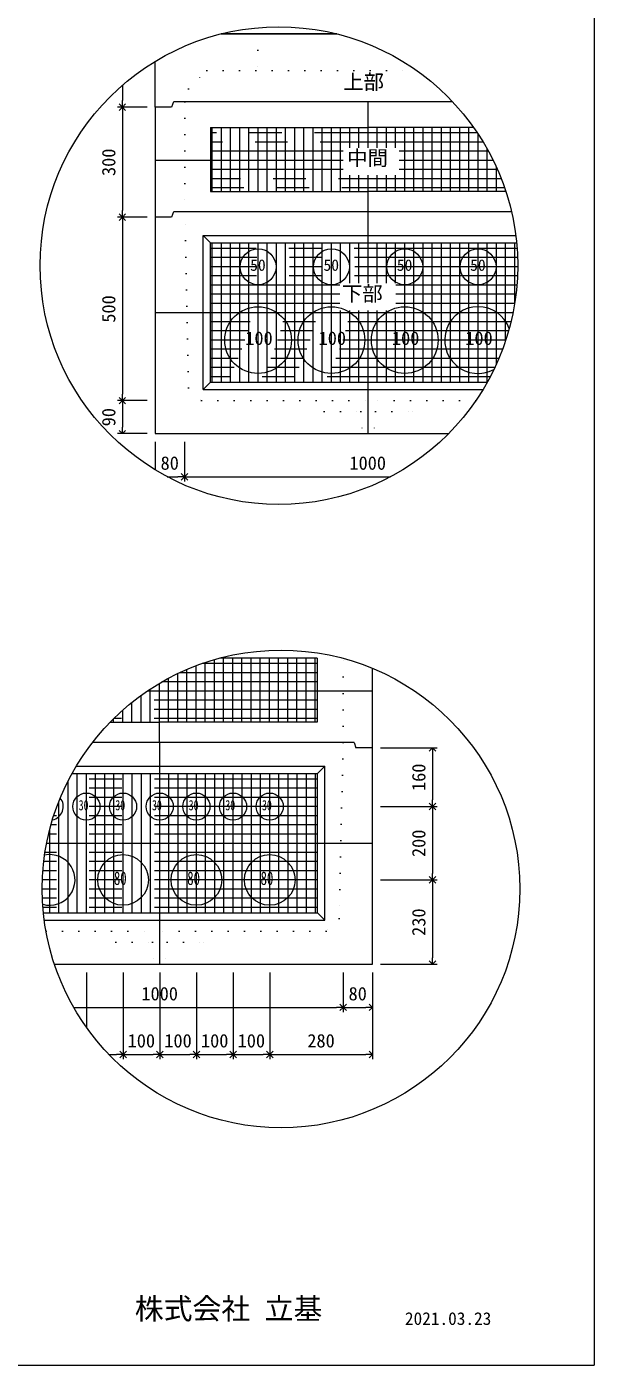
# Model space of a CAD drawing. Units: millimetres, scale not verified. Extents: x -9756 to 9755, y -4634 to 4634.
# Drawn here: x -5895 to -3685, y -3916 to 1298 of the extents above; entities that cross this region are included whole.
import ezdxf
from ezdxf.enums import TextEntityAlignment as Align

# ---------------------------------------------------------------- set-up
doc = ezdxf.new("R2010")
doc.units = ezdxf.units.MM
doc.header["$LTSCALE"] = 20
for name, pattern in [('CHAIN2', [12, 9, -1, 1, -1]), ('DASHED1', [1.8, 1.2, -0.6]), ('USER2', [50.8, 31.75, -6.35, 6.35, -6.35]), ('USER5', [3.185, 0.01, -3.175])]:
    doc.linetypes.add(name, pattern=pattern)
for name, color, linetype, lineweight in [('0-2_waku', 7, 'Continuous', 18), ('0-3_gaikei', 7, 'Continuous', 18), ('0-4_kakure', 7, 'DASHED1', 5), ('0-5_sunpou', 7, 'Continuous', 5), ('0-7_hole', 7, 'Continuous', 18), ('0-8_uchigawa', 6, 'Continuous', 18), ('0-D_文字１', 7, 'Continuous', 18), ('0-E_コア部分\u3000寸法補助線3', 150, 'USER2', 18), ('0-F_コア部分\u3000寸法補助線2', 150, 'USER2', 18), ('1-0_コア部分\u3000中心補助線', 1, 'Continuous', 18), ('1-1_コア部分\u3000寸法補助線', 7, 'USER2', 5), ('1-2_uchigawa2', 6, 'CHAIN2', 18)]:
    doc.layers.add(name, color=color, linetype=linetype, lineweight=lineweight)
doc.styles.add('ＭＳ ゴシック', font='')
doc.styles.get('ＭＳ ゴシック').set_extended_font_data('MS Gothic')

# ---------------------------------------------------------------- blocks, each defined once
blk = doc.blocks.new('_Open90')
at = {"layer": '0-5_sunpou'}
blk.add_line((0, 0), (-1, 0), dxfattribs=at)
blk.add_lwpolyline([(-0.5, 0.5), (0, 0), (-0.5, -0.5)], dxfattribs=at)

msp = doc.modelspace()

# ---------------------------------------------------------------- linework, layer by layer
at = {"layer": '0-2_waku'}
for p in [(-3684.57, 4634.01), (-9755.77, -3915.99)]:
    msp.add_line(p, (-3684.57, -3915.99), dxfattribs=at)
at = {"layer": '0-3_gaikei'}
for p, q in [((-5138.37, 1269.77), (-5031.14, 1269.77)), ((-5138.37, 1269.77), (-5031.14, 1269.77)), ((-5138.37, 1269.77), (-5031.14, 1269.77)), ((-4687.8, 1269.77), (-5138.37, 1269.77)), ((-5138.28, 1269.77), (-4687.8, 1269.77)), ((-5138.28, 1269.77), (-4687.8, 1269.77)), ((-5395.42, 984.07), (-5395.42, 1162.66)), ((-5323.99, 1005.5), (-5331.13, 984.07)), ((-4565.66, 1005.5), (-5322.77, 1005.5)), ((-4236.35, 1005.5), (-4566.88, 1005.5)), ((-5395.42, 984.07), (-5395.42, -287.31)), ((-5331.13, 984.07), (-5395.42, 984.07)), ((-5331.13, 984.07), (-5395.42, 984.07)), ((-5323.99, 576.94), (-5331.13, 555.52)), ((-4565.66, 576.94), (-5322.77, 576.94)), ((-4006.77, 576.94), (-4566.88, 576.94)), ((-5331.13, 555.52), (-5395.42, 555.52)), ((-5331.13, 555.52), (-5395.42, 555.52)), ((-5395.42, -287.31), (-4251.99, -287.31)), ((-5395.42, -287.31), (-4251.99, -287.31)), ((-5395.42, -287.31), (-4251.99, -287.31)), ((-4548.82, -1911.43), (-4548.82, -1201.23)), ((-4620.24, -1490.02), (-4613.1, -1511.45)), ((-4548.82, -1511.45), (-4613.1, -1511.45))]:
    msp.add_line(p, q, dxfattribs=at)
for points in [[(-5787.49, -2354.27), (-4548.82, -2354.27), (-4548.82, -1511.45)], [(-5769.34, -2354.27), (-4548.82, -2354.27), (-4548.82, -1511.45)], [(-4620.24, -1490.02), (-5377.36, -1490.02), (-5639.38, -1490.02)]]:
    msp.add_lwpolyline(points, dxfattribs=at)
at = {"layer": '0-4_kakure', "linetype": 'USER5', "lineweight": 18}
for p, q in [((-4995.43, 1269.77), (-4995.43, 1293.81)), ((-4995.43, 1269.77), (-4995.43, 1126.92)), ((-5265.63, 1055.5), (-5194.21, 1126.92)), ((-5194.21, 1126.92), (-4376.23, 1126.92)), ((-5265.63, 1055.5), (-5279.92, 1005.5)), ((-5279.92, 1005.5), (-5279.92, 576.94)), ((-5265.17, -108.75), (-5279.92, 576.94)), ((-5265.17, -108.75), (-5214.09, -158.74)), ((-5214.09, -158.74), (-4565.66, -158.74)), ((-4737.08, -201.6), (-4779.94, -158.74)), ((-4737.08, -201.6), (-4594.23, -201.6)), ((-4594.23, -201.6), (-4588.51, -287.31)), ((-4145.75, -158.74), (-4565.66, -158.74)), ((-4537.09, -201.6), (-4542.8, -287.31)), ((-4537.09, -201.6), (-4394.24, -201.6)), ((-4394.24, -201.6), (-4351.38, -158.74)), ((-4663.1, -1490.02), (-4663.1, -1162.38)), ((-4663.1, -1490.02), (-4677.84, -2175.71)), ((-4677.84, -2175.71), (-4728.93, -2225.71)), ((-5820.27, -2225.71), (-5377.35, -2225.71)), ((-5548.78, -2268.56), (-5591.63, -2225.71)), ((-4728.93, -2225.71), (-5377.35, -2225.71)), ((-5205.93, -2268.56), (-5163.08, -2225.71)), ((-5548.78, -2268.56), (-5405.92, -2268.56)), ((-5405.92, -2268.56), (-5400.21, -2354.27)), ((-5348.78, -2268.56), (-5354.5, -2354.27)), ((-5348.78, -2268.56), (-5205.93, -2268.56))]:
    msp.add_line(p, q, dxfattribs=at)
at = {"layer": '0-5_sunpou', "color": 150, "lineweight": 18}
for p, q in [((-5523.01, 1069.62), (-5523.01, 1009.78)), ((-5426.84, 984.07), (-5541.58, 984.07)), ((-5458.27, 984.07), (-5541.58, 984.07)), ((-5523.01, 958.36), (-5523.01, 581.23)), ((-5426.84, 555.52), (-5541.58, 555.52)), ((-5426.84, 555.52), (-5541.58, 555.52)), ((-5523.01, 529.8), (-5523.01, -133.03)), ((-5426.84, -158.74), (-5541.58, -158.74)), ((-5458.27, -158.74), (-5541.58, -158.74)), ((-5523.01, -184.46), (-5523.01, -261.6)), ((-5426.84, -287.31), (-5541.58, -287.31)), ((-5395.42, -318.74), (-5395.42, -428.28)), ((-5281.14, -318.74), (-5281.14, -473.61)), ((-5281.14, -318.74), (-5281.14, -473.61)), ((-5348.23, -455.04), (-5306.85, -455.04)), ((-5255.42, -455.04), (-4477.94, -455.04)), ((-4517.39, -1511.45), (-4296.54, -1511.45)), ((-4315.11, -1537.16), (-4315.11, -1714.3)), ((-4517.39, -1740.01), (-4296.54, -1740.01)), ((-4517.39, -1740.01), (-4296.54, -1740.01)), ((-4315.11, -1765.72), (-4315.11, -2000)), ((-4517.39, -2025.71), (-4296.54, -2025.71)), ((-4517.39, -2025.71), (-4296.54, -2025.71)), ((-4315.11, -2051.43), (-4315.11, -2328.56)), ((-5663.06, -2385.7), (-5663.06, -2599.58)), ((-5520.21, -2385.7), (-5520.21, -2723.89)), ((-5520.21, -2385.7), (-5520.21, -2723.89)), ((-5377.35, -2385.7), (-5377.35, -2723.89)), ((-5377.35, -2385.7), (-5377.35, -2723.89)), ((-5234.5, -2385.7), (-5234.5, -2723.89)), ((-5234.5, -2385.7), (-5234.5, -2723.89)), ((-5091.65, -2385.7), (-5091.65, -2723.89)), ((-5091.65, -2385.7), (-5091.65, -2723.89)), ((-4948.8, -2385.7), (-4948.8, -2723.89)), ((-4948.8, -2385.7), (-4948.8, -2723.89)), ((-4663.1, -2385.7), (-4663.1, -2540.58)), ((-4663.1, -2385.7), (-4663.1, -2540.58)), ((-4548.82, -2385.7), (-4548.82, -2540.58)), ((-4548.82, -2385.7), (-4548.82, -2723.89)), ((-4517.39, -2354.27), (-4296.54, -2354.27)), ((-5712.6, -2522.01), (-4688.81, -2522.01)), ((-4637.39, -2522.01), (-4574.53, -2522.01)), ((-5575.49, -2705.32), (-5545.92, -2705.32)), ((-5494.49, -2705.32), (-5403.07, -2705.32)), ((-5351.64, -2705.32), (-5260.22, -2705.32)), ((-5208.79, -2705.32), (-5117.36, -2705.32)), ((-5065.94, -2705.32), (-4974.51, -2705.32)), ((-4923.09, -2705.32), (-4574.53, -2705.32))]:
    msp.add_line(p, q, dxfattribs=at)
for centre in [(-4913.09, 367.19), (-4904.74, -2060.73)]:
    msp.add_circle(centre, 930.28, dxfattribs=at)
at = {"layer": '0-7_hole'}
for centre, radius in [((-4994.21, 362.67), 70), ((-4708.51, 362.67), 70), ((-4422.81, 362.67), 70), ((-4137.1, 362.67), 70), ((-4994.21, 76.96), 130), ((-4708.51, 76.96), 130), ((-4422.81, 76.96), 130), ((-5663.06, -1740.01), 52.85), ((-5520.21, -1740.01), 52.85), ((-5377.35, -1740.01), 52.85), ((-5234.5, -1740.01), 52.85), ((-5091.65, -1740.01), 52.85), ((-4948.8, -1740.01), 52.85), ((-5520.21, -2025.71), 98.57), ((-5234.5, -2025.71), 98.57), ((-4948.8, -2025.71), 98.57)]:
    msp.add_circle(centre, radius, dxfattribs=at)
for centre, radius, start, end in [((-4137.1, 76.96), 130, 20.66629, 298.32089), ((-5805.91, -1740.01), 52.85, 281.59033, 39.2294), ((-5805.91, -2025.71), 98.57, 253.99064, 101.55918)]:
    msp.add_arc(centre, radius, start, end, dxfattribs=at)
at = {"layer": '0-8_uchigawa'}
for p, q in [((-5208.49, 484.09), (-5179.92, 455.52)), ((-5208.49, -115.89), (-5208.49, 484.09)), ((-5179.92, 455.52), (-4565.66, 455.52)), ((-5179.92, -87.32), (-5179.92, 455.52)), ((-4565.66, 455.52), (-3987.01, 455.52)), ((-5208.49, -115.89), (-5179.92, -87.32)), ((-5179.92, -87.32), (-4101.4, -87.32)), ((-5208.49, -115.89), (-4118.07, -115.89)), ((-4763.09, -2154.28), (-4763.09, -1611.44)), ((-4734.52, -2182.85), (-4734.52, -1582.87)), ((-5830.3, -2154.28), (-4763.09, -2154.28)), ((-5826.96, -2182.85), (-4734.52, -2182.85)), ((-4734.52, -2182.85), (-4763.09, -2154.28))]:
    msp.add_line(p, q, dxfattribs=at)
for points in [[(-5208.49, 484.09), (-4565.66, 484.09), (-3990.18, 484.09)], [(-5719.33, -1611.44), (-5377.35, -1611.44), (-4763.09, -1611.44), (-4734.52, -1582.87)], [(-5702.9, -1582.87), (-5377.35, -1582.87), (-4734.52, -1582.87)]]:
    msp.add_lwpolyline(points, dxfattribs=at)
at = {"layer": '0-E_コア部分\u3000寸法補助線3'}
for p, q in [((-5172.78, 655.51), (-5172.78, 905.5)), ((-5101.35, 655.51), (-5101.35, 905.5)), ((-5029.93, 655.51), (-5029.93, 905.5)), ((-4958.5, 655.51), (-4958.5, 905.5)), ((-4887.07, 655.51), (-4887.07, 905.5)), ((-4815.65, 655.51), (-4815.65, 905.5)), ((-4744.22, 655.51), (-4744.22, 905.5)), ((-4672.8, 655.51), (-4672.8, 905.5)), ((-4601.37, 826.59), (-4601.37, 905.5)), ((-4529.95, 826.59), (-4529.95, 905.5)), ((-4458.52, 826.59), (-4458.52, 905.5)), ((-4387.09, 655.51), (-4387.09, 905.5)), ((-4315.67, 655.51), (-4315.67, 905.5)), ((-4244.24, 655.51), (-4244.24, 905.5)), ((-4172.82, 655.51), (-4172.82, 905.5)), ((-4662.87, 812.65), (-5179.92, 812.65)), ((-4096.4, 812.65), (-4444.3, 812.65)), ((-4101.39, 655.51), (-4101.39, 821.68)), ((-4662.87, 741.22), (-5179.92, 741.22)), ((-4061.32, 741.22), (-4444.3, 741.22)), ((-4601.37, 655.51), (-4601.37, 719.64)), ((-4529.95, 655.51), (-4529.95, 719.64)), ((-4458.52, 655.51), (-4458.52, 719.64)), ((-4029.96, 655.51), (-4029.96, 659.61)), ((-3985.22, 434.09), (-5179.92, 434.09)), ((-5172.78, -87.32), (-5172.78, 455.52)), ((-5101.35, -87.32), (-5101.35, 455.52)), ((-5029.93, -87.32), (-5029.93, 455.52)), ((-4958.5, -87.32), (-4958.5, 455.52)), ((-4887.07, -87.32), (-4887.07, 455.52)), ((-4815.65, -87.32), (-4815.65, 455.52)), ((-4744.22, -87.32), (-4744.22, 455.52)), ((-4672.8, 299.23), (-4672.8, 455.52)), ((-4601.37, 299.23), (-4601.37, 455.52)), ((-4529.95, 299.23), (-4529.95, 455.52)), ((-4458.52, 299.23), (-4458.52, 455.52)), ((-4387.09, -87.32), (-4387.09, 455.52)), ((-4315.67, -87.32), (-4315.67, 455.52)), ((-4244.24, -87.32), (-4244.24, 455.52)), ((-4172.82, -87.32), (-4172.82, 455.52)), ((-4101.39, -87.32), (-4101.39, 455.52)), ((-4029.96, 74.77), (-4029.96, 455.52)), ((-3982.82, 362.67), (-5179.92, 362.67)), ((-4676.01, 291.24), (-5179.92, 291.24)), ((-3985.92, 291.24), (-4457.45, 291.24)), ((-4676.01, 219.81), (-5179.92, 219.81)), ((-3994.56, 219.81), (-4457.45, 219.81)), ((-4672.8, -87.32), (-4672.8, 192.28)), ((-4601.37, -87.32), (-4601.37, 192.28)), ((-4529.95, -87.32), (-4529.95, 192.28)), ((-4458.52, -87.32), (-4458.52, 192.28)), ((-4008.91, 148.39), (-5179.92, 148.39)), ((-4029.24, 76.96), (-5179.92, 76.96)), ((-4055.99, 5.54), (-5179.92, 5.54)), ((-4089.77, -65.89), (-5179.92, -65.89)), ((-5200.01, -1411.45), (-5200.01, -1178.56)), ((-5128.58, -1411.45), (-5128.58, -1161.46)), ((-5057.16, -1411.45), (-5057.16, -1161.46)), ((-4985.73, -1411.45), (-4985.73, -1161.46)), ((-4914.3, -1411.45), (-4914.3, -1161.46)), ((-4842.88, -1411.45), (-4842.88, -1161.46)), ((-4771.45, -1411.45), (-4771.45, -1161.46)), ((-5342.86, -1411.45), (-5342.86, -1240.08)), ((-5271.43, -1411.45), (-5271.43, -1205.77)), ((-5414.28, -1411.45), (-5414.28, -1282.41)), ((-4764.31, -1254.31), (-5368.54, -1254.31)), ((-5485.71, -1411.45), (-5485.71, -1334.17)), ((-4764.31, -1325.74), (-5475, -1325.74)), ((-5557.14, -1411.45), (-5557.14, -1397.56)), ((-5698.77, -2154.28), (-5698.77, -1611.44)), ((-5627.34, -2154.28), (-5627.34, -1611.44)), ((-5555.92, -2154.28), (-5555.92, -1611.44)), ((-5484.49, -2154.28), (-5484.49, -1611.44)), ((-5413.07, -2154.28), (-5413.07, -1611.44)), ((-5341.64, -2154.28), (-5341.64, -1611.44)), ((-5270.21, -2154.28), (-5270.21, -1611.44)), ((-5198.79, -2154.28), (-5198.79, -1611.44)), ((-5127.36, -2154.28), (-5127.36, -1611.44)), ((-5055.94, -2154.28), (-5055.94, -1611.44)), ((-4984.51, -2154.28), (-4984.51, -1611.44)), ((-4913.09, -2154.28), (-4913.09, -1611.44)), ((-4841.66, -2154.28), (-4841.66, -1611.44)), ((-4770.23, -2154.28), (-4770.23, -1611.44)), ((-4763.09, -1632.87), (-5730.78, -1632.87)), ((-5770.2, -2154.28), (-5770.2, -1719.56)), ((-4763.09, -1704.3), (-5764.02, -1704.3)), ((-4763.09, -1775.72), (-5790.28, -1775.72)), ((-4763.09, -1847.15), (-5810.16, -1847.15)), ((-4763.09, -1918.57), (-5824.09, -1918.57)), ((-4763.09, -1990), (-5832.32, -1990)), ((-4763.09, -2061.43), (-5835.01, -2061.43)), ((-4763.09, -2132.85), (-5832.21, -2132.85))]:
    msp.add_line(p, q, dxfattribs=at)
at = {"layer": '0-F_コア部分\u3000寸法補助線2'}
for p, q in [((-5137.07, 655.51), (-5137.07, 905.5)), ((-5065.64, 655.51), (-5065.64, 905.5)), ((-4994.21, 655.51), (-4994.21, 905.5)), ((-4922.79, 655.51), (-4922.79, 905.5)), ((-4779.94, 655.51), (-4779.94, 905.5)), ((-4637.08, 826.59), (-4637.08, 905.5)), ((-4494.23, 826.59), (-4494.23, 905.5)), ((-4351.38, 655.51), (-4351.38, 905.5)), ((-4208.53, 655.51), (-4208.53, 905.5)), ((-4116.92, 848.36), (-5179.92, 848.36)), ((-4065.68, 655.51), (-4065.68, 751)), ((-4046.51, 705.51), (-5179.92, 705.51)), ((-4637.08, 655.51), (-4637.08, 719.64)), ((-4494.23, 655.51), (-4494.23, 719.64)), ((-5065.64, -87.32), (-5065.64, 455.52)), ((-4994.21, -87.32), (-4994.21, 455.52)), ((-4922.79, -87.32), (-4922.79, 455.52)), ((-4779.94, -87.32), (-4779.94, 455.52)), ((-4637.08, 299.23), (-4637.08, 455.52)), ((-4494.23, 299.23), (-4494.23, 455.52)), ((-4351.38, -87.32), (-4351.38, 455.52)), ((-4208.53, -87.32), (-4208.53, 455.52)), ((-4065.68, -16.63), (-4065.68, 455.52)), ((-3983.33, 398.38), (-5179.92, 398.38)), ((-4676.01, 255.53), (-5179.92, 255.53)), ((-3989.54, 255.53), (-4457.45, 255.53)), ((-4637.08, -87.32), (-4637.08, 192.28)), ((-4494.23, -87.32), (-4494.23, 192.28)), ((-4018.3, 112.67), (-5179.92, 112.67)), ((-4071.95, -30.18), (-5179.92, -30.18)), ((-5164.29, -1411.45), (-5164.29, -1167.4)), ((-5021.44, -1411.45), (-5021.44, -1161.46)), ((-4878.59, -1411.45), (-4878.59, -1161.46)), ((-5307.15, -1411.45), (-5307.15, -1221.99)), ((-4764.31, -1218.6), (-5300, -1218.6)), ((-5450, -1411.45), (-5450, -1307)), ((-4764.31, -1361.45), (-5518.27, -1361.45)), ((-5591.63, -2154.28), (-5591.63, -1611.44)), ((-5448.78, -2154.28), (-5448.78, -1611.44)), ((-5305.93, -2154.28), (-5305.93, -1611.44)), ((-5163.08, -2154.28), (-5163.08, -1611.44)), ((-5020.22, -2154.28), (-5020.22, -1611.44)), ((-4877.37, -2154.28), (-4877.37, -1611.44)), ((-5734.48, -2154.28), (-5734.48, -1640.09)), ((-4763.09, -1668.58), (-5748.32, -1668.58)), ((-4763.09, -1811.44), (-5800.99, -1811.44)), ((-5805.91, -2154.28), (-5805.91, -1829.85)), ((-4763.09, -1954.29), (-5828.9, -1954.29)), ((-4763.09, -2097.14), (-5834.3, -2097.14))]:
    msp.add_line(p, q, dxfattribs=at)
at = {"layer": '1-0_コア部分\u3000中心補助線'}
for p, q in [((-4565.66, 826.59), (-4565.66, 1005.5)), ((-4662.87, 776.94), (-5395.42, 776.94)), ((-4077.91, 776.94), (-4444.3, 776.94)), ((-4565.66, 576.94), (-4565.66, 719.64)), ((-4565.66, 299.23), (-4565.66, 576.94)), ((-5394.2, 184.1), (-4001, 184.1)), ((-4565.66, -287.31), (-4565.66, 192.28)), ((-4551.25, -1290.03), (-5425.73, -1290.03)), ((-5378.57, -1490.02), (-5378.57, -1260.17)), ((-5377.35, -2354.27), (-5377.35, -1490.02)), ((-5817.85, -1882.86), (-4548.81, -1882.86))]:
    msp.add_line(p, q, dxfattribs=at)
at = {"layer": '1-1_コア部分\u3000寸法補助線'}
for p, q in [((-5137.07, 655.51), (-5137.07, 905.5)), ((-4994.21, 655.51), (-4994.21, 905.5)), ((-4851.36, 655.51), (-4851.36, 905.5)), ((-4708.51, 655.51), (-4708.51, 905.5)), ((-4422.81, 655.51), (-4422.81, 905.5)), ((-4279.96, 655.51), (-4279.96, 905.5)), ((-4139.62, 884.07), (-5179.92, 884.07)), ((-4137.1, 655.51), (-4137.1, 880.28)), ((-4033.4, 669.8), (-5179.92, 669.8)), ((-5137.07, -87.32), (-5137.07, 455.52)), ((-4994.21, -87.32), (-4994.21, 455.52)), ((-4851.36, -87.32), (-4851.36, 455.52)), ((-4708.51, -87.32), (-4708.51, 455.52)), ((-4422.81, -87.32), (-4422.81, 455.52)), ((-4279.96, -87.32), (-4279.96, 455.52)), ((-4137.1, -87.32), (-4137.1, 455.52)), ((-3994.25, 221.73), (-3994.25, 455.52)), ((-3983.68, 326.95), (-5179.92, 326.95)), ((-4041.78, 41.25), (-5179.92, 41.25)), ((-5235.72, -1411.45), (-5235.72, -1191.32)), ((-4764.31, -1182.89), (-5212.65, -1182.89)), ((-5092.87, -1411.45), (-5092.87, -1161.46)), ((-4950.02, -1411.45), (-4950.02, -1161.46)), ((-4807.16, -1411.45), (-4807.16, -1161.46)), ((-4764.31, -1397.17), (-5556.73, -1397.17)), ((-5521.42, -1411.45), (-5521.42, -1364.23)), ((-5663.06, -2154.28), (-5663.06, -1611.44)), ((-5520.21, -2154.28), (-5520.21, -1611.44)), ((-5234.5, -2154.28), (-5234.5, -1611.44)), ((-5091.65, -2154.28), (-5091.65, -1611.44)), ((-4948.8, -2154.28), (-4948.8, -1611.44)), ((-4805.95, -2154.28), (-4805.95, -1611.44)), ((-4763.09, -1740.01), (-5777.98, -1740.01)), ((-5805.91, -2154.28), (-5805.91, -1829.85)), ((-4763.09, -2025.71), (-5834.35, -2025.71))]:
    msp.add_line(p, q, dxfattribs=at)
at = {"layer": '1-2_uchigawa2', "linetype": 'USER2'}
for p, q in [((-5179.92, 905.5), (-4565.66, 905.5)), ((-5179.92, 905.5), (-5179.92, 655.51)), ((-4154.38, 905.5), (-4565.66, 905.5)), ((-5179.92, 655.51), (-4565.66, 655.51)), ((-4028.62, 655.51), (-4565.66, 655.51)), ((-4764.31, -1161.46), (-5142.92, -1161.46)), ((-4764.31, -1161.46), (-4764.31, -1411.45)), ((-5570.96, -1411.45), (-5378.57, -1411.45)), ((-4764.31, -1411.45), (-5378.57, -1411.45))]:
    msp.add_line(p, q, dxfattribs=at)

# ---------------------------------------------------------------- block references
at = {"layer": '0-5_sunpou', "xscale": 25.7133, "yscale": 25.7133}
for p, rotation in [((-5523.01, 984.07), 270), ((-5523.01, 984.07), 90), ((-5523.01, 555.52), 270), ((-5523.01, 555.52), 90), ((-5523.01, -158.74), 270), ((-5523.01, -158.74), 90), ((-5523.01, -287.31), 270), ((-5281.14, -455.04), 180), ((-4315.11, -1511.45), 90), ((-4315.11, -1740.01), 270), ((-4315.11, -1740.01), 90), ((-4315.11, -2025.71), 270), ((-4315.11, -2025.71), 90), ((-4315.11, -2354.27), 270), ((-4663.1, -2522.01), 180), ((-5520.21, -2705.32), 180), ((-5377.35, -2705.32), 180), ((-5234.5, -2705.32), 180), ((-5091.65, -2705.32), 180), ((-4948.8, -2705.32), 180)]:
    msp.add_blockref('_Open90', p, dxfattribs=dict(at, rotation=rotation))
for p in [(-5281.14, -455.04), (-4663.1, -2522.01), (-4548.82, -2522.01), (-5520.21, -2705.32), (-5377.35, -2705.32), (-5234.5, -2705.32), (-5091.65, -2705.32), (-4948.8, -2705.32), (-4548.82, -2705.32)]:
    msp.add_blockref('_Open90', p, dxfattribs=at)

# ---------------------------------------------------------------- texts
at = {"layer": '0-5_sunpou', "style": 'ＭＳ ゴシック'}
for s, p in [('300', (-5534.44, 716.22)), ('500', (-5534.44, 144.82)), ('90', (-5534.44, -258.74)), ('160', (-4326.54, -1679.3)), ('200', (-4326.54, -1936.43)), ('230', (-4326.54, -2243.56))]:
    msp.add_text(s, height=52.36, rotation=90, dxfattribs=at).set_placement(p, align=Align.BOTTOM_LEFT)
for s, p in [('80', (-5373.99, -443.62)), ('1000', (-4638.3, -443.62)), ('1000', (-5448.78, -2510.58)), ('80', (-4641.67, -2510.58)), ('100', (-5502.35, -2693.9)), ('100', (-5359.5, -2693.9)), ('100', (-5216.65, -2693.9)), ('100', (-5073.79, -2693.9)), ('280', (-4802.38, -2693.9))]:
    msp.add_text(s, height=52.36, dxfattribs=at).set_placement(p, align=Align.BOTTOM_LEFT)
at = {"layer": '0-D_文字１', "style": 'ＭＳ ゴシック'}
for s, height, p in [('上部', 58.18, (-4662.49, 1036.38)), ('中間', 58.18, (-4647.17, 739.82)), ('50', 44.51, (-5025.06, 333.61)), ('50', 44.51, (-4739.35, 333.61)), ('50', 44.51, (-4453.65, 333.61)), ('50', 44.51, (-4167.95, 333.61)), ('下部', 58.18, (-4667.47, 211.56)), ('100', 52.36, (-5044.13, 42.42)), ('100', 52.36, (-4758.43, 42.42)), ('100', 52.36, (-4472.72, 42.42)), ('100', 52.36, (-4187.02, 42.42)), ('株式会社 立基', 82.47, (-5474.63, -3761.54)), ('2021.03.23', 49.48, (-4422.07, -3773.86))]:
    msp.add_text(s, height=height, dxfattribs=at).set_placement(p, align=Align.BOTTOM_LEFT)
at = {"layer": '0-D_文字１', "style": 'ＭＳ ゴシック', "width": 0.7}
for s, height, p in [('30', 40.06, (-5693.06, -1766.49)), ('30', 40.06, (-5550.21, -1766.49)), ('30', 40.06, (-5407.36, -1766.49)), ('30', 40.06, (-5264.51, -1766.49)), ('30', 40.06, (-5121.66, -1766.49)), ('30', 40.06, (-4978.8, -1766.49)), ('80', 52.36, (-5556.02, -2060.97)), ('80', 52.36, (-5270.31, -2060.97)), ('80', 52.36, (-4984.61, -2060.97))]:
    msp.add_text(s, height=height, dxfattribs=at).set_placement(p, align=Align.BOTTOM_LEFT)

doc.saveas('drawing.dxf')
